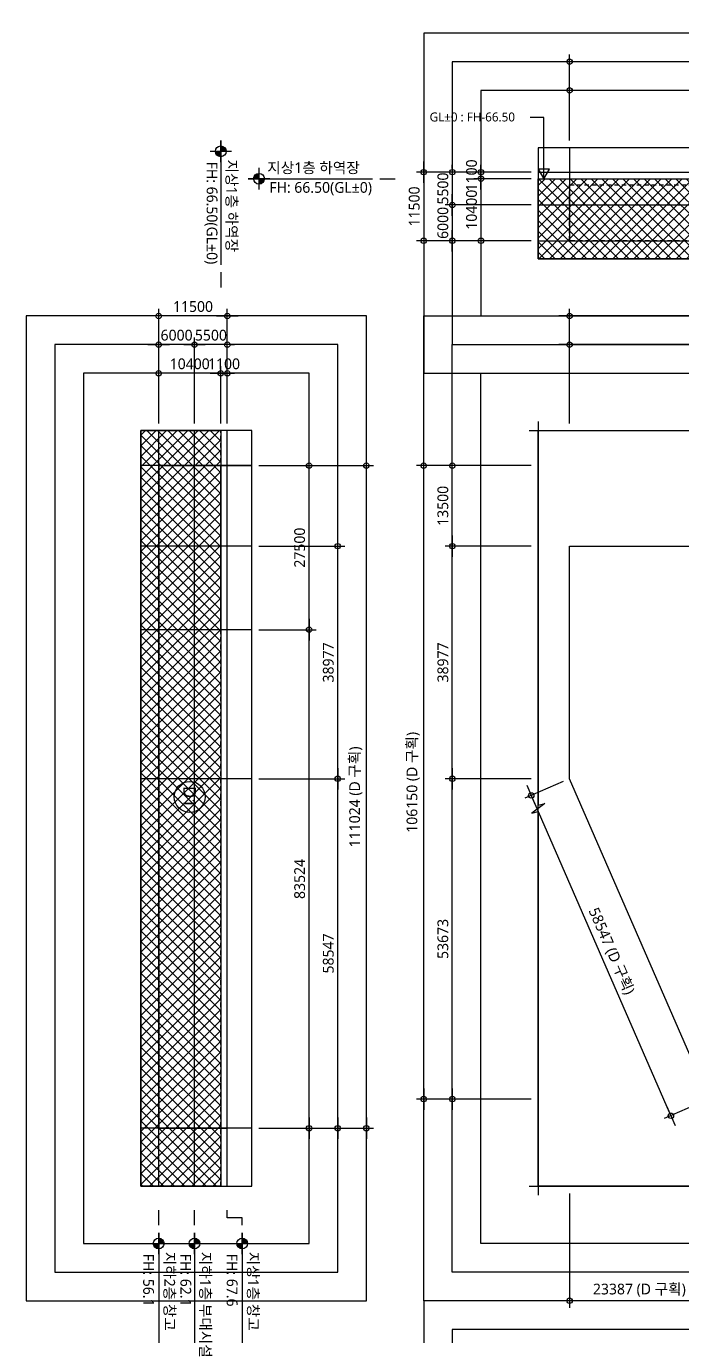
# Model space of a CAD drawing. Header units: millimetres. Extents: x 14000 to 977408, y 8600 to 340156.
# Drawn here: x 18490 to 128343, y 120730 to 340156 of the extents above; entities that cross this region are included whole.
import ezdxf
from ezdxf.enums import TextEntityAlignment as Align

# ---------------------------------------------------------------- set-up
doc = ezdxf.new("R2010")
doc.units = ezdxf.units.MM
doc.header["$LTSCALE"] = 1000
doc.header["$MEASUREMENT"] = 0
doc.header["$PDSIZE"] = -10
doc.linetypes.add('-HID', pattern=[2.5, 1.5, -1])
doc.layers.get('0').update_dxf_attribs({"linetype": 'CONTINUOUS'})
doc.layers.get('Defpoints').update_dxf_attribs({"color": 171, "linetype": 'CONTINUOUS'})
for name, color, linetype in [('AREABOUNDARY', 2, 'CONTINUOUS'), ('cen', 1, 'CONTINUOUS'), ('HAT', 8, 'CONTINUOUS'), ('NDIM', 7, 'CONTINUOUS'), ('SYM', 7, 'CONTINUOUS'), ('TEXT(AXIS)', 2, 'CONTINUOUS'), ('TEXT(실명)', 3, 'CONTINUOUS'), ('면적산출도(제외면적)', 3, 'CONTINUOUS')]:
    doc.layers.add(name, color=color, linetype=linetype)
doc.styles.add('CGS', font='cgse', dxfattribs={"bigfont": 'cgs'})
doc.styles.add('나눔바른고딕', font='NanumBarunGothic.ttf')
doc.dimstyles.new('NDIM 1200', dxfattribs={"dimscale": 500, "dimtxt": 3, "dimasz": 1, "dimexe": 2, "dimexo": 2, "dimgap": 1, "dimtad": 1, "dimdec": 0, "dimdsep": 46, "dimtxsty": 'CGS', "dimblk": 'DOT0', "dimcen": 1, "dimdle": 8, "dimclrd": 2, "dimclre": 2, "dimclrt": 2, "dimadec": 0, "dimazin": 0, "dimtfac": 1, "dimtdec": 0, "dimtix": 1, "dimtmove": 2, "dimatfit": 3, "dimldrblk": 'DOT0', "dimfxl": 1, "dimtolj": 1, "dimtzin": 0, "dimlwd": -1, "dimlwe": -1, "dimarcsym": 0})
pattern_1 = [(45, (-93106, 565076), (-883.8835, 883.8835), []), (135, (-93106, 565076), (-883.8835, -883.8835), [])]

# ---------------------------------------------------------------- blocks, each defined once
blk = doc.blocks.new('DOT0')
blk.add_line((-3, 0), (3, 0))
at = {"color": 6}
blk.add_circle((0, 0), 0.75, dxfattribs=at)
blk = doc.blocks.new('*D6')
at = {"layer": 'Defpoints', "color": 0, "ltscale": 0.4, "transparency": 16777216}
for p in [(109540, 286800), (109540, 272400), (159190, 272400)]:
    blk.add_point(p, dxfattribs=at)
at = {"layer": 'NDIM', "ltscale": 0.4, "transparency": 16777216}
for p, q in [((109540, 273600), (109540, 288000)), ((159190, 273600), (159190, 288000)), ((158590, 286800), (110140, 286800))]:
    blk.add_line(p, q, dxfattribs=at)
at = {"layer": 'NDIM', "ltscale": 0.4, "transparency": 16777216, "xscale": 600, "yscale": 600, "zscale": 600, "rotation": 180}
blk.add_blockref('DOT0', (109540, 286800), dxfattribs=at)
at = {"layer": 'NDIM', "ltscale": 0.4, "transparency": 16777216, "xscale": 600, "yscale": 600, "zscale": 600}
blk.add_blockref('DOT0', (159190, 286800), dxfattribs=at)
at = {"layer": 'NDIM', "ltscale": 0.4, "transparency": 16777216, "insert": (134365, 288379), "char_height": 1800, "attachment_point": 5, "style": '나눔바른고딕'}
blk.add_mtext('\\A1;49650', dxfattribs=at)
blk = doc.blocks.new('*D9')
at = {"layer": 'Defpoints', "color": 0, "ltscale": 0.4, "transparency": 16777216}
for p in [(109540, 291600), (109540, 272400), (340290, 272400)]:
    blk.add_point(p, dxfattribs=at)
at = {"layer": 'NDIM', "ltscale": 0.4, "transparency": 16777216}
for p, q in [((109540, 273600), (109540, 292800)), ((340290, 273600), (340290, 292800)), ((339690, 291600), (110140, 291600))]:
    blk.add_line(p, q, dxfattribs=at)
at = {"layer": 'NDIM', "ltscale": 0.4, "transparency": 16777216, "xscale": 600, "yscale": 600, "zscale": 600, "rotation": 180}
blk.add_blockref('DOT0', (109540, 291600), dxfattribs=at)
at = {"layer": 'NDIM', "ltscale": 0.4, "transparency": 16777216, "xscale": 600, "yscale": 600, "zscale": 600}
blk.add_blockref('DOT0', (340290, 291600), dxfattribs=at)
at = {"layer": 'NDIM', "ltscale": 0.4, "transparency": 16777216, "insert": (224915, 293368), "char_height": 1800, "attachment_point": 5, "style": '나눔바른고딕'}
blk.add_mtext('\\A1;230750 (A 구획)', dxfattribs=at)
blk = doc.blocks.new('*D12')
at = {"layer": 'Defpoints', "color": 0, "ltscale": 0.4, "transparency": 16777216}
for p in [(109540, 145798), (132927, 145798), (109540, 126598)]:
    blk.add_point(p, dxfattribs=at)
at = {"layer": 'NDIM', "ltscale": 0.4, "transparency": 16777216}
for p, q in [((109540, 144598), (109540, 125398)), ((132927, 144598), (132927, 125398)), ((132327, 126598), (110140, 126598))]:
    blk.add_line(p, q, dxfattribs=at)
at = {"layer": 'NDIM', "ltscale": 0.4, "transparency": 16777216, "xscale": 600, "yscale": 600, "zscale": 600, "rotation": 180}
blk.add_blockref('DOT0', (109540, 126598), dxfattribs=at)
at = {"layer": 'NDIM', "ltscale": 0.4, "transparency": 16777216, "xscale": 600, "yscale": 600, "zscale": 600}
blk.add_blockref('DOT0', (132927, 126598), dxfattribs=at)
at = {"layer": 'NDIM', "ltscale": 0.4, "transparency": 16777216, "insert": (121233, 128366), "char_height": 1800, "attachment_point": 5, "style": '나눔바른고딕'}
blk.add_mtext('\\A1;23387 (D 구획)', dxfattribs=at)
blk = doc.blocks.new('*D13')
at = {"layer": 'Defpoints', "color": 0, "ltscale": 0.4, "transparency": 16777216}
for p in [(89890, 266537), (104290, 266537), (104290, 253037)]:
    blk.add_point(p, dxfattribs=at)
at = {"layer": 'NDIM', "ltscale": 0.4, "transparency": 16777216}
for p, q in [((103090, 266537), (88690, 266537)), ((89890, 253637), (89890, 265937)), ((103090, 253037), (88690, 253037))]:
    blk.add_line(p, q, dxfattribs=at)
at = {"layer": 'NDIM', "ltscale": 0.4, "transparency": 16777216, "xscale": 600, "yscale": 600, "zscale": 600}
for p, rotation in [((89890, 266537), 90), ((89890, 253037), 270)]:
    blk.add_blockref('DOT0', p, dxfattribs=dict(at, rotation=rotation))
at = {"layer": 'NDIM', "ltscale": 0.4, "transparency": 16777216, "insert": (88311, 259787), "char_height": 1800, "attachment_point": 5, "rotation": 90, "style": '나눔바른고딕'}
blk.add_mtext('\\A1;13500', dxfattribs=at)
blk = doc.blocks.new('*D14')
at = {"layer": 'Defpoints', "color": 0, "ltscale": 0.4, "transparency": 16777216}
for p in [(89890, 253037), (104290, 253037), (104290, 214060)]:
    blk.add_point(p, dxfattribs=at)
at = {"layer": 'NDIM', "ltscale": 0.4, "transparency": 16777216}
for p, q in [((103090, 253037), (88690, 253037)), ((89890, 214660), (89890, 252437)), ((103090, 214060), (88690, 214060))]:
    blk.add_line(p, q, dxfattribs=at)
at = {"layer": 'NDIM', "ltscale": 0.4, "transparency": 16777216, "xscale": 600, "yscale": 600, "zscale": 600}
for p, rotation in [((89890, 253037), 90), ((89890, 214060), 270)]:
    blk.add_blockref('DOT0', p, dxfattribs=dict(at, rotation=rotation))
at = {"layer": 'NDIM', "ltscale": 0.4, "transparency": 16777216, "insert": (88315, 233549), "char_height": 1800, "attachment_point": 5, "rotation": 90, "style": '나눔바른고딕'}
blk.add_mtext('\\A1;38977', dxfattribs=at)
blk = doc.blocks.new('*D15')
at = {"layer": 'Defpoints', "color": 0, "ltscale": 0.4, "transparency": 16777216}
for p in [(85090, 266537), (104290, 266537), (104290, 160387)]:
    blk.add_point(p, dxfattribs=at)
at = {"layer": 'NDIM', "ltscale": 0.4, "transparency": 16777216}
for p, q in [((103090, 266537), (83890, 266537)), ((85090, 160987), (85090, 265937)), ((103090, 160387), (83890, 160387))]:
    blk.add_line(p, q, dxfattribs=at)
at = {"layer": 'NDIM', "ltscale": 0.4, "transparency": 16777216, "xscale": 600, "yscale": 600, "zscale": 600}
for p, rotation in [((85090, 266537), 90), ((85090, 160387), 270)]:
    blk.add_blockref('DOT0', p, dxfattribs=dict(at, rotation=rotation))
at = {"layer": 'NDIM', "ltscale": 0.4, "transparency": 16777216, "insert": (83322, 213462), "char_height": 1800, "attachment_point": 5, "rotation": 90, "style": '나눔바른고딕'}
blk.add_mtext('\\A1;106150 (D 구획)', dxfattribs=at)
blk = doc.blocks.new('*D16')
at = {"layer": 'Defpoints', "color": 0, "ltscale": 0.4, "transparency": 16777216}
for p in [(89890, 214060), (104290, 214060), (104290, 160387)]:
    blk.add_point(p, dxfattribs=at)
at = {"layer": 'NDIM', "ltscale": 0.4, "transparency": 16777216}
for p, q in [((103090, 214060), (88690, 214060)), ((89890, 160987), (89890, 213460)), ((103090, 160387), (88690, 160387))]:
    blk.add_line(p, q, dxfattribs=at)
at = {"layer": 'NDIM', "ltscale": 0.4, "transparency": 16777216, "xscale": 600, "yscale": 600, "zscale": 600}
for p, rotation in [((89890, 214060), 90), ((89890, 160387), 270)]:
    blk.add_blockref('DOT0', p, dxfattribs=dict(at, rotation=rotation))
at = {"layer": 'NDIM', "ltscale": 0.4, "transparency": 16777216, "insert": (88315, 187224), "char_height": 1800, "attachment_point": 5, "rotation": 90, "style": '나눔바른고딕'}
blk.add_mtext('\\A1;53673', dxfattribs=at)
blk = doc.blocks.new('*D24')
at = {"layer": 'Defpoints', "color": 0, "ltscale": 0.4, "transparency": 16777216}
for p in [(109540, 214060), (103123, 211264), (132927, 160387)]:
    blk.add_point(p, dxfattribs=at)
at = {"layer": 'NDIM', "ltscale": 0.4, "transparency": 16777216}
for p, q in [((108440, 213581), (102023, 210785)), ((126270, 158141), (103362, 210714)), ((131827, 159908), (125409, 157112))]:
    blk.add_line(p, q, dxfattribs=at)
at = {"layer": 'NDIM', "ltscale": 0.4, "transparency": 16777216, "xscale": 600, "yscale": 600, "zscale": 600}
for p, rotation in [((103123, 211264), 113.5440013246664), ((126509, 157591), 293.5440013246664)]:
    blk.add_blockref('DOT0', p, dxfattribs=dict(at, rotation=rotation))
at = {"layer": 'NDIM', "ltscale": 0.4, "transparency": 16777216, "insert": (116437, 185134), "char_height": 1800, "attachment_point": 5, "rotation": 293.544, "style": '나눔바른고딕'}
blk.add_mtext('\\A1;58547 (D 구획)', dxfattribs=at)
blk = doc.blocks.new('*D32')
at = {"layer": 'Defpoints', "color": 0, "ltscale": 0.4, "transparency": 16777216}
for p in [(109540, 329400), (109540, 319800), (159190, 319800)]:
    blk.add_point(p, dxfattribs=at)
at = {"layer": 'NDIM', "ltscale": 0.4, "transparency": 16777216}
for p, q in [((109540, 321000), (109540, 330600)), ((158590, 329400), (110140, 329400)), ((159190, 321000), (159190, 330600))]:
    blk.add_line(p, q, dxfattribs=at)
at = {"layer": 'NDIM', "ltscale": 0.4, "transparency": 16777216, "xscale": 600, "yscale": 600, "zscale": 600, "rotation": 180}
blk.add_blockref('DOT0', (109540, 329400), dxfattribs=at)
at = {"layer": 'NDIM', "ltscale": 0.4, "transparency": 16777216, "xscale": 600, "yscale": 600, "zscale": 600}
blk.add_blockref('DOT0', (159190, 329400), dxfattribs=at)
at = {"layer": 'NDIM', "ltscale": 0.4, "transparency": 16777216, "insert": (134365, 330979), "char_height": 1800, "attachment_point": 5, "style": '나눔바른고딕'}
blk.add_mtext('\\A1;49650', dxfattribs=at)
blk = doc.blocks.new('*D31')
at = {"layer": 'Defpoints', "color": 0, "ltscale": 0.4, "transparency": 16777216}
for p in [(109540, 334200), (109540, 319800), (340290, 319800)]:
    blk.add_point(p, dxfattribs=at)
at = {"layer": 'NDIM', "ltscale": 0.4, "transparency": 16777216}
for p, q in [((109540, 321000), (109540, 335400)), ((339690, 334200), (110140, 334200)), ((340290, 321000), (340290, 335400))]:
    blk.add_line(p, q, dxfattribs=at)
at = {"layer": 'NDIM', "ltscale": 0.4, "transparency": 16777216, "xscale": 600, "yscale": 600, "zscale": 600, "rotation": 180}
blk.add_blockref('DOT0', (109540, 334200), dxfattribs=at)
at = {"layer": 'NDIM', "ltscale": 0.4, "transparency": 16777216, "xscale": 600, "yscale": 600, "zscale": 600}
blk.add_blockref('DOT0', (340290, 334200), dxfattribs=at)
at = {"layer": 'NDIM', "ltscale": 0.4, "transparency": 16777216, "insert": (224915, 335968), "char_height": 1800, "attachment_point": 5, "style": '나눔바른고딕'}
blk.add_mtext('\\A1;230750 (A 구획)', dxfattribs=at)
blk = doc.blocks.new('*D43')
at = {"layer": 'Defpoints', "color": 0, "ltscale": 0.4, "transparency": 16777216}
for p in [(56290, 266537), (65890, 266537), (56290, 239037)]:
    blk.add_point(p, dxfattribs=at)
at = {"layer": 'NDIM', "ltscale": 0.4, "transparency": 16777216}
for p, q in [((57490, 266537), (67090, 266537)), ((65890, 239637), (65890, 265937)), ((57490, 239037), (67090, 239037))]:
    blk.add_line(p, q, dxfattribs=at)
at = {"layer": 'NDIM', "ltscale": 0.4, "transparency": 16777216, "xscale": 600, "yscale": 600, "zscale": 600}
for p, rotation in [((65890, 266537), 90), ((65890, 239037), 270)]:
    blk.add_blockref('DOT0', p, dxfattribs=dict(at, rotation=rotation))
at = {"layer": 'NDIM', "ltscale": 0.4, "transparency": 16777216, "insert": (64313, 252787), "char_height": 1800, "attachment_point": 5, "rotation": 90, "style": '나눔바른고딕'}
blk.add_mtext('\\A1;27500', dxfattribs=at)
blk = doc.blocks.new('*D44')
at = {"layer": 'Defpoints', "color": 0, "ltscale": 0.4, "transparency": 16777216}
for p in [(56290, 253037), (70690, 253037), (56290, 214060)]:
    blk.add_point(p, dxfattribs=at)
at = {"layer": 'NDIM', "ltscale": 0.4, "transparency": 16777216}
for p, q in [((57490, 253037), (71890, 253037)), ((70690, 214660), (70690, 252437)), ((57490, 214060), (71890, 214060))]:
    blk.add_line(p, q, dxfattribs=at)
at = {"layer": 'NDIM', "ltscale": 0.4, "transparency": 16777216, "xscale": 600, "yscale": 600, "zscale": 600}
for p, rotation in [((70690, 253037), 90), ((70690, 214060), 270)]:
    blk.add_blockref('DOT0', p, dxfattribs=dict(at, rotation=rotation))
at = {"layer": 'NDIM', "ltscale": 0.4, "transparency": 16777216, "insert": (69115, 233549), "char_height": 1800, "attachment_point": 5, "rotation": 90, "style": '나눔바른고딕'}
blk.add_mtext('\\A1;38977', dxfattribs=at)
blk = doc.blocks.new('*D45')
at = {"layer": 'Defpoints', "color": 0, "ltscale": 0.4, "transparency": 16777216}
for p in [(56290, 266537), (75490, 266537), (56290, 155513)]:
    blk.add_point(p, dxfattribs=at)
at = {"layer": 'NDIM', "ltscale": 0.4, "transparency": 16777216}
for p, q in [((57490, 266537), (76690, 266537)), ((75490, 156113), (75490, 265937)), ((57490, 155513), (76690, 155513))]:
    blk.add_line(p, q, dxfattribs=at)
at = {"layer": 'NDIM', "ltscale": 0.4, "transparency": 16777216, "xscale": 600, "yscale": 600, "zscale": 600}
for p, rotation in [((75490, 266537), 90), ((75490, 155513), 270)]:
    blk.add_blockref('DOT0', p, dxfattribs=dict(at, rotation=rotation))
at = {"layer": 'NDIM', "ltscale": 0.4, "transparency": 16777216, "insert": (73722, 211025), "char_height": 1800, "attachment_point": 5, "rotation": 90, "style": '나눔바른고딕'}
blk.add_mtext('\\A1;111024 (D 구획)', dxfattribs=at)
blk = doc.blocks.new('*D42')
at = {"layer": 'Defpoints', "color": 0, "ltscale": 0.4, "transparency": 16777216}
for p in [(56290, 214060), (70690, 214060), (56290, 155513)]:
    blk.add_point(p, dxfattribs=at)
at = {"layer": 'NDIM', "ltscale": 0.4, "transparency": 16777216}
for p, q in [((57490, 214060), (71890, 214060)), ((70690, 156113), (70690, 213460)), ((57490, 155513), (71890, 155513))]:
    blk.add_line(p, q, dxfattribs=at)
at = {"layer": 'NDIM', "ltscale": 0.4, "transparency": 16777216, "xscale": 600, "yscale": 600, "zscale": 600}
for p, rotation in [((70690, 214060), 90), ((70690, 155513), 270)]:
    blk.add_blockref('DOT0', p, dxfattribs=dict(at, rotation=rotation))
at = {"layer": 'NDIM', "ltscale": 0.4, "transparency": 16777216, "insert": (69116, 184787), "char_height": 1800, "attachment_point": 5, "rotation": 90, "style": '나눔바른고딕'}
blk.add_mtext('\\A1;58547', dxfattribs=at)
blk = doc.blocks.new('*D49')
at = {"layer": 'Defpoints', "color": 0, "ltscale": 0.4, "transparency": 16777216}
for p in [(40690, 291600), (40690, 272400), (52190, 272400)]:
    blk.add_point(p, dxfattribs=at)
at = {"layer": 'NDIM', "ltscale": 0.4, "transparency": 16777216}
for p, q in [((40690, 273600), (40690, 292800)), ((52190, 273600), (52190, 292800)), ((51590, 291600), (41290, 291600))]:
    blk.add_line(p, q, dxfattribs=at)
at = {"layer": 'NDIM', "ltscale": 0.4, "transparency": 16777216, "xscale": 600, "yscale": 600, "zscale": 600, "rotation": 180}
blk.add_blockref('DOT0', (40690, 291600), dxfattribs=at)
at = {"layer": 'NDIM', "ltscale": 0.4, "transparency": 16777216, "xscale": 600, "yscale": 600, "zscale": 600}
blk.add_blockref('DOT0', (52190, 291600), dxfattribs=at)
at = {"layer": 'NDIM', "ltscale": 0.4, "transparency": 16777216, "insert": (46440, 293177), "char_height": 1800, "attachment_point": 5, "style": '나눔바른고딕'}
blk.add_mtext('\\A1;11500', dxfattribs=at)
blk = doc.blocks.new('*D50')
at = {"layer": 'Defpoints', "color": 0, "ltscale": 0.4, "transparency": 16777216}
for p in [(40690, 282000), (40690, 272400), (51090, 272400)]:
    blk.add_point(p, dxfattribs=at)
at = {"layer": 'NDIM', "ltscale": 0.4, "transparency": 16777216}
for p, q in [((40690, 273600), (40690, 283200)), ((51090, 273600), (51090, 283200)), ((50490, 282000), (41290, 282000))]:
    blk.add_line(p, q, dxfattribs=at)
at = {"layer": 'NDIM', "ltscale": 0.4, "transparency": 16777216, "xscale": 600, "yscale": 600, "zscale": 600, "rotation": 180}
blk.add_blockref('DOT0', (40690, 282000), dxfattribs=at)
at = {"layer": 'NDIM', "ltscale": 0.4, "transparency": 16777216, "xscale": 600, "yscale": 600, "zscale": 600}
blk.add_blockref('DOT0', (51090, 282000), dxfattribs=at)
at = {"layer": 'NDIM', "ltscale": 0.4, "transparency": 16777216, "insert": (45890, 283577), "char_height": 1800, "attachment_point": 5, "style": '나눔바른고딕'}
blk.add_mtext('\\A1;10400', dxfattribs=at)
blk = doc.blocks.new('*D51')
at = {"layer": 'Defpoints', "color": 0, "ltscale": 0.4, "transparency": 16777216}
for p in [(51090, 282000), (51090, 272400), (52190, 272400)]:
    blk.add_point(p, dxfattribs=at)
at = {"layer": 'NDIM', "ltscale": 0.4, "transparency": 16777216}
for p, q in [((51090, 273600), (51090, 283200)), ((52190, 273600), (52190, 283200)), ((50490, 282000), (49890, 282000)), ((52190, 282000), (51090, 282000)), ((52790, 282000), (53390, 282000))]:
    blk.add_line(p, q, dxfattribs=at)
at = {"layer": 'NDIM', "ltscale": 0.4, "transparency": 16777216, "xscale": 600, "yscale": 600, "zscale": 600}
blk.add_blockref('DOT0', (51090, 282000), dxfattribs=at)
at = {"layer": 'NDIM', "ltscale": 0.4, "transparency": 16777216, "xscale": 600, "yscale": 600, "zscale": 600, "rotation": 180}
blk.add_blockref('DOT0', (52190, 282000), dxfattribs=at)
at = {"layer": 'NDIM', "ltscale": 0.4, "transparency": 16777216, "insert": (51640, 283577), "char_height": 1800, "attachment_point": 5, "style": '나눔바른고딕'}
blk.add_mtext('\\A1;1100', dxfattribs=at)
blk = doc.blocks.new('*D52')
at = {"layer": 'Defpoints', "color": 0, "ltscale": 0.4, "transparency": 16777216}
for p in [(46690, 286800), (46690, 272400), (52190, 272400)]:
    blk.add_point(p, dxfattribs=at)
at = {"layer": 'NDIM', "ltscale": 0.4, "transparency": 16777216}
for p, q in [((46690, 273600), (46690, 288000)), ((52190, 273600), (52190, 288000)), ((46090, 286800), (45490, 286800)), ((52190, 286800), (46690, 286800)), ((52790, 286800), (53390, 286800))]:
    blk.add_line(p, q, dxfattribs=at)
at = {"layer": 'NDIM', "ltscale": 0.4, "transparency": 16777216, "xscale": 600, "yscale": 600, "zscale": 600}
blk.add_blockref('DOT0', (46690, 286800), dxfattribs=at)
at = {"layer": 'NDIM', "ltscale": 0.4, "transparency": 16777216, "xscale": 600, "yscale": 600, "zscale": 600, "rotation": 180}
blk.add_blockref('DOT0', (52190, 286800), dxfattribs=at)
at = {"layer": 'NDIM', "ltscale": 0.4, "transparency": 16777216, "insert": (49440, 288377), "char_height": 1800, "attachment_point": 5, "style": '나눔바른고딕'}
blk.add_mtext('\\A1;5500', dxfattribs=at)
blk = doc.blocks.new('*D53')
at = {"layer": 'Defpoints', "color": 0, "ltscale": 0.4, "transparency": 16777216}
for p in [(40690, 286800), (40690, 272400), (46690, 272400)]:
    blk.add_point(p, dxfattribs=at)
at = {"layer": 'NDIM', "ltscale": 0.4, "transparency": 16777216}
for p, q in [((40690, 273600), (40690, 288000)), ((46690, 273600), (46690, 288000)), ((40090, 286800), (39490, 286800)), ((46690, 286800), (40690, 286800)), ((47290, 286800), (47890, 286800))]:
    blk.add_line(p, q, dxfattribs=at)
at = {"layer": 'NDIM', "ltscale": 0.4, "transparency": 16777216, "xscale": 600, "yscale": 600, "zscale": 600}
blk.add_blockref('DOT0', (40690, 286800), dxfattribs=at)
at = {"layer": 'NDIM', "ltscale": 0.4, "transparency": 16777216, "xscale": 600, "yscale": 600, "zscale": 600, "rotation": 180}
blk.add_blockref('DOT0', (46690, 286800), dxfattribs=at)
at = {"layer": 'NDIM', "ltscale": 0.4, "transparency": 16777216, "insert": (43690, 288379), "char_height": 1800, "attachment_point": 5, "style": '나눔바른고딕'}
blk.add_mtext('\\A1;6000', dxfattribs=at)
blk = doc.blocks.new('*D54')
at = {"layer": 'Defpoints', "color": 0, "ltscale": 0.4, "transparency": 16777216}
for p in [(104290, 315700), (85090, 304200), (104290, 304200)]:
    blk.add_point(p, dxfattribs=at)
at = {"layer": 'NDIM', "ltscale": 0.4, "transparency": 16777216}
for p, q in [((103090, 315700), (83890, 315700)), ((85090, 315100), (85090, 304800)), ((103090, 304200), (83890, 304200))]:
    blk.add_line(p, q, dxfattribs=at)
at = {"layer": 'NDIM', "ltscale": 0.4, "transparency": 16777216, "xscale": 600, "yscale": 600, "zscale": 600}
for p, rotation in [((85090, 315700), 90), ((85090, 304200), 270)]:
    blk.add_blockref('DOT0', p, dxfattribs=dict(at, rotation=rotation))
at = {"layer": 'NDIM', "ltscale": 0.4, "transparency": 16777216, "insert": (83513, 309950), "char_height": 1800, "attachment_point": 5, "rotation": 90, "style": '나눔바른고딕'}
blk.add_mtext('\\A1;11500', dxfattribs=at)
blk = doc.blocks.new('*D55')
at = {"layer": 'Defpoints', "color": 0, "ltscale": 0.4, "transparency": 16777216}
for p in [(104290, 314600), (94690, 304200), (104290, 304200)]:
    blk.add_point(p, dxfattribs=at)
at = {"layer": 'NDIM', "ltscale": 0.4, "transparency": 16777216}
for p, q in [((103090, 314600), (93490, 314600)), ((94690, 314000), (94690, 304800)), ((103090, 304200), (93490, 304200))]:
    blk.add_line(p, q, dxfattribs=at)
at = {"layer": 'NDIM', "ltscale": 0.4, "transparency": 16777216, "xscale": 600, "yscale": 600, "zscale": 600}
for p, rotation in [((94690, 314600), 90), ((94690, 304200), 270)]:
    blk.add_blockref('DOT0', p, dxfattribs=dict(at, rotation=rotation))
at = {"layer": 'NDIM', "ltscale": 0.4, "transparency": 16777216, "insert": (93113, 309400), "char_height": 1800, "attachment_point": 5, "rotation": 90, "style": '나눔바른고딕'}
blk.add_mtext('\\A1;10400', dxfattribs=at)
blk = doc.blocks.new('*D56')
at = {"layer": 'Defpoints', "color": 0, "ltscale": 0.4, "transparency": 16777216}
for p in [(94690, 314600), (104290, 315700), (104290, 314600)]:
    blk.add_point(p, dxfattribs=at)
at = {"layer": 'NDIM', "ltscale": 0.4, "transparency": 16777216}
for p, q in [((94690, 316300), (94690, 316900)), ((103090, 315700), (93490, 315700)), ((103090, 314600), (93490, 314600)), ((94690, 315700), (94690, 314600)), ((94690, 314000), (94690, 313400))]:
    blk.add_line(p, q, dxfattribs=at)
at = {"layer": 'NDIM', "ltscale": 0.4, "transparency": 16777216, "xscale": 600, "yscale": 600, "zscale": 600}
for p, rotation in [((94690, 315700), 270), ((94690, 314600), 90)]:
    blk.add_blockref('DOT0', p, dxfattribs=dict(at, rotation=rotation))
at = {"layer": 'NDIM', "ltscale": 0.4, "transparency": 16777216, "insert": (93113, 315150), "char_height": 1800, "attachment_point": 5, "rotation": 90, "style": '나눔바른고딕'}
blk.add_mtext('\\A1;1100', dxfattribs=at)
blk = doc.blocks.new('*D57')
at = {"layer": 'Defpoints', "color": 0, "ltscale": 0.4, "transparency": 16777216}
for p in [(104290, 315700), (89890, 310200), (104290, 310200)]:
    blk.add_point(p, dxfattribs=at)
at = {"layer": 'NDIM', "ltscale": 0.4, "transparency": 16777216}
for p, q in [((89890, 316300), (89890, 316900)), ((103090, 315700), (88690, 315700)), ((89890, 315700), (89890, 310200)), ((103090, 310200), (88690, 310200)), ((89890, 309600), (89890, 309000))]:
    blk.add_line(p, q, dxfattribs=at)
at = {"layer": 'NDIM', "ltscale": 0.4, "transparency": 16777216, "xscale": 600, "yscale": 600, "zscale": 600}
for p, rotation in [((89890, 315700), 270), ((89890, 310200), 90)]:
    blk.add_blockref('DOT0', p, dxfattribs=dict(at, rotation=rotation))
at = {"layer": 'NDIM', "ltscale": 0.4, "transparency": 16777216, "insert": (88313, 312950), "char_height": 1800, "attachment_point": 5, "rotation": 90, "style": '나눔바른고딕'}
blk.add_mtext('\\A1;5500', dxfattribs=at)
blk = doc.blocks.new('*D58')
at = {"layer": 'Defpoints', "color": 0, "ltscale": 0.4, "transparency": 16777216}
for p in [(104290, 310200), (89890, 304200), (104290, 304200)]:
    blk.add_point(p, dxfattribs=at)
at = {"layer": 'NDIM', "ltscale": 0.4, "transparency": 16777216}
for p, q in [((103090, 310200), (88690, 310200)), ((89890, 310800), (89890, 311400)), ((89890, 310200), (89890, 304200)), ((103090, 304200), (88690, 304200)), ((89890, 303600), (89890, 303000))]:
    blk.add_line(p, q, dxfattribs=at)
at = {"layer": 'NDIM', "ltscale": 0.4, "transparency": 16777216, "xscale": 600, "yscale": 600, "zscale": 600}
for p, rotation in [((89890, 310200), 270), ((89890, 304200), 90)]:
    blk.add_blockref('DOT0', p, dxfattribs=dict(at, rotation=rotation))
at = {"layer": 'NDIM', "ltscale": 0.4, "transparency": 16777216, "insert": (88311, 307200), "char_height": 1800, "attachment_point": 5, "rotation": 90, "style": '나눔바른고딕'}
blk.add_mtext('\\A1;6000', dxfattribs=at)
blk = doc.blocks.new('A$C19853FC8')
at = {"layer": 'SYM'}
for p, q in [((1800, 0), (1800, 3600)), ((3600, 1800), (0, 1800))]:
    blk.add_line(p, q, dxfattribs=at)
blk.add_circle((1800, 1800), 900, dxfattribs=at)
for points in [[(900, 1800), (1800, 2700), (914, 1959), (1643, 2686)], [(914, 1959), (1643, 2686), (954, 2112), (1492, 2646)], [(954, 2112), (1492, 2646), (1025, 2260), (1346, 2576)], [(1025, 2260), (1346, 2576), (1109, 2378), (1222, 2491)], [(1800, 900), (2700, 1800), (1959, 914), (2686, 1643)], [(1959, 914), (2686, 1643), (2112, 954), (2646, 1492)], [(2112, 954), (2646, 1492), (2260, 1025), (2576, 1346)], [(2260, 1025), (2576, 1346), (2378, 1109), (2491, 1222)]]:
    blk.add_solid(points, dxfattribs=at)
at = {"layer": 'SYM', "linetype": 'Continuous'}
for points in [[(1800, 2700), (1800, 1800), (900, 1800)], [(2700, 1800), (1800, 900), (1800, 1800)]]:
    blk.add_solid(points, dxfattribs=at)
blk = doc.blocks.new('*D77')
at = {"layer": 'Defpoints', "color": 0, "ltscale": 0.4, "transparency": 16777216}
for p in [(56290, 239037), (65890, 239037), (56290, 155513)]:
    blk.add_point(p, dxfattribs=at)
at = {"layer": 'NDIM', "ltscale": 0.4, "transparency": 16777216}
for p, q in [((57490, 239037), (67090, 239037)), ((65890, 156113), (65890, 238437)), ((57490, 155513), (67090, 155513))]:
    blk.add_line(p, q, dxfattribs=at)
at = {"layer": 'NDIM', "ltscale": 0.4, "transparency": 16777216, "xscale": 600, "yscale": 600, "zscale": 600}
for p, rotation in [((65890, 239037), 90), ((65890, 155513), 270)]:
    blk.add_blockref('DOT0', p, dxfattribs=dict(at, rotation=rotation))
at = {"layer": 'NDIM', "ltscale": 0.4, "transparency": 16777216, "insert": (64315, 197275), "char_height": 1800, "attachment_point": 5, "rotation": 90, "style": '나눔바른고딕'}
blk.add_mtext('\\A1;83524', dxfattribs=at)

msp = doc.modelspace()

# ---------------------------------------------------------------- hatches: boundary and pattern name
at = {"layer": 'HAT', "ltscale": 0.1}
h = msp.add_hatch(dxfattribs=at)
h.set_pattern_fill('ANSI37', color=256, scale=10000)
h.set_pattern_definition(pattern_1)
h.paths.add_polyline_path([(340290, 314600), (340290, 310200), (324140, 310200), (324140, 314600), (104290, 314600), (104290, 301200), (345710, 301200), (345710, 314600)])
h = msp.add_hatch(dxfattribs=at)
h.set_pattern_fill('ANSI37', color=256, scale=10000)
h.set_pattern_definition(pattern_1)
h.paths.add_polyline_path([(51090, 145797.7), (37690, 145797.7), (37690, 272400), (51090, 272400)])

# ---------------------------------------------------------------- linework, layer by layer
for p, q in [((105217.9, 324863.2), (102950.4, 324863.2)), ((105217.9, 314600), (105217.9, 324863.2))]:
    msp.add_line(p, q)
msp.add_lwpolyline([(104290, 316207.1), (105217.9, 314600), (106145.8, 316207.1)], close=True)
at = {"layer": 'AREABOUNDARY', "ltscale": 0.1}
for points in [[(109540, 319800), (109540, 304200), (340290, 304200), (340290, 319800)], [(56290, 155513.1), (40690, 155513.1), (40690, 266537.2), (56290, 266537.2)]]:
    msp.add_lwpolyline(points, dxfattribs=at)
at = {"layer": 'AREABOUNDARY', "linetype": '-HID', "ltscale": 0.5}
msp.add_lwpolyline([(159190, 304200), (109540, 304200), (109540, 313550), (159190, 313550), (159190, 315700), (340290, 315700), (340290, 304200)], close=True, dxfattribs=at)
at = {"layer": 'AREABOUNDARY', "ltscale": 0.1}
for points in [[(52190, 155513.1), (52190, 239037.2), (51090, 239037.2), (51090, 266537.2), (40690, 266537.2), (40690, 155513.1)], [(132926.7, 160387.2), (109540, 214060.1), (109540, 253037.2), (159190, 253037.2), (159190, 266537.2), (336690, 266537.2), (336690, 261637.2), (340290, 261637.2), (340290, 246037.2), (336690, 246037.2), (336690, 178437.2), (340290, 178437.2), (340290, 165087.2), (336690, 165087.2), (336690, 160387.2)]]:
    msp.add_lwpolyline(points, close=True, dxfattribs=at)
at = {"layer": 'cen', "ltscale": 5}
for p, q in [((104290, 315700), (345710, 315700)), ((104290, 310200), (345710, 310200)), ((104290, 304200), (345710, 304200)), ((40690, 145797.7), (40690, 272400)), ((46690, 145797.7), (46690, 272400)), ((52190, 145797.7), (52190, 272400)), ((56290, 266537.2), (37690, 266537.2)), ((56290, 253037.2), (37690, 253037.2)), ((56290, 239037.2), (37690, 239037.2)), ((56290, 214060.1), (37690, 214060.1)), ((56290, 155513.1), (37690, 155513.1))]:
    msp.add_line(p, q, dxfattribs=at)
at = {"layer": 'Defpoints', "ltscale": 0.1}
for points in [[(364910, 339000), (85090, 339000), (85090, 282000), (364910, 282000)], [(360110, 334200), (89890, 334200), (89890, 286800), (360110, 286800)], [(355310, 329400), (94690, 329400), (94690, 291600), (355310, 291600)], [(345710, 319800), (104290, 319800), (104290, 301200), (345710, 301200)], [(75490, 291600), (18490, 291600), (18490, 126597.7), (75490, 126597.7)], [(85090, 291600), (364910, 291600), (364910, 126597.7), (85090, 126597.7)], [(70690, 286800), (23290, 286800), (23290, 131397.7), (70690, 131397.7)], [(89890, 286800), (360110, 286800), (360110, 131397.7), (89890, 131397.7)], [(65890, 282000), (28090, 282000), (28090, 136197.7), (65890, 136197.7)], [(94690, 282000), (355310, 282000), (355310, 136197.7), (94690, 136197.7)], [(56290, 272400), (37690, 272400), (37690, 145797.7), (56290, 145797.7)], [(345710, 145797.7), (104290, 145797.7), (104290, 272400), (345710, 272400)], [(104290, 272400), (345710, 272400), (345710, 145797.7), (104290, 145797.7)], [(364910, 126597.7), (85090, 126597.7), (85090, 69597.7), (364910, 69597.7)], [(360110, 121797.7), (89890, 121797.7), (89890, 74397.7), (360110, 74397.7)]]:
    msp.add_lwpolyline(points, close=True, dxfattribs=at)
at = {"layer": 'HAT', "ltscale": 0.1}
for points in [[(104290, 314600), (345710, 314600), (345710, 301200), (104290, 301200)], [(51090, 145797.7), (37690, 145797.7), (37690, 272400), (51090, 272400)]]:
    msp.add_lwpolyline(points, close=True, dxfattribs=at)
at = {"layer": 'SYM', "ltscale": 1000}
for p, q in [((51090, 320989.5), (51090, 300189.5)), ((55700.6, 314600), (76500.6, 314600)), ((77763.7, 314600), (80290, 314600)), ((51090, 298926.3), (51090, 296400)), ((40690, 139260.8), (40690, 141787.1)), ((46690, 139260.8), (46690, 141787.1)), ((52190, 140524), (52190, 141787.1)), ((40690, 137997.7), (40690, 117197.7)), ((46690, 137997.7), (46690, 117197.7)), ((54690, 137997.7), (54690, 117197.7))]:
    msp.add_line(p, q, dxfattribs=at)
at = {"layer": 'SYM', "ltscale": 0.1}
for points in [[(102790, 272400), (224460, 272400), (224190, 273500), (225810, 271300), (225540, 272400), (347210, 272400)], [(104290, 273900), (104290, 209638.8), (105390, 209908.8), (103190, 208288.8), (104290, 208558.8), (104290, 144297.7)], [(102790, 145797.7), (224460, 145797.7), (224190, 146897.7), (225810, 144697.7), (225540, 145797.7), (347210, 145797.7)]]:
    msp.add_lwpolyline(points, dxfattribs=at)
at = {"layer": 'SYM', "ltscale": 1000}
msp.add_lwpolyline([(54690, 139260.8), (54690, 140524), (52190, 140524)], dxfattribs=at)
at = {"layer": 'SYM', "ltscale": 0.1}
msp.add_circle((45890, 211025.1), 2592, dxfattribs=at)
at = {"layer": '면적산출도(제외면적)', "linetype": '-HID', "ltscale": 0.5}
for p, q in [((104290, 314600), (345710, 314600)), ((51090, 145797.7), (51090, 272400))]:
    msp.add_line(p, q, dxfattribs=at)

# ---------------------------------------------------------------- block references
at = {"ltscale": 1000, "rotation": 270}
for p in [(49290.1, 320989.5), (38890.1, 137997.7), (44890.1, 137997.7), (52890.1, 137997.7)]:
    msp.add_blockref('A$C19853FC8', p, dxfattribs=at)
at = {"ltscale": 1000}
msp.add_blockref('A$C19853FC8', (55700.6, 312800), dxfattribs=at)

# ---------------------------------------------------------------- texts
at = {"layer": 'TEXT(AXIS)', "style": '나눔바른고딕'}
for s, p in [('FH: 66.50(GL±0)', (48732, 317466.4)), ('지상1층 하역장', (52034.9, 317808.3)), ('FH: 56.1', (38095, 134474.6)), ('지하2층 창고', (41634.9, 134816.5)), ('FH: 62.1', (44332, 134474.6)), ('지하1층 부대시설', (47634.9, 134816.5)), ('FH: 67.6', (52095, 134474.6)), ('지상1층 창고', (55634.9, 134816.5))]:
    msp.add_text(s, height=1800, rotation=270, dxfattribs=at).set_placement(p)
for s, p in [('지상1층 하역장', (58881.8, 315544.9)), ('FH: 66.50(GL±0)', (59223.7, 312241.9))]:
    msp.add_text(s, height=1800, dxfattribs=at).set_placement(p)
at = {"layer": 'TEXT(실명)', "style": '나눔바른고딕'}
msp.add_text('GL±0 : FH-66.50', height=1500, dxfattribs=at).set_placement((86083.6, 324944.1), align=Align.MIDDLE_LEFT)
msp.add_text('D1', height=2160, rotation=270, dxfattribs=at).set_placement((45890, 211025.1), align=Align.MIDDLE_CENTER)

# ---------------------------------------------------------------- dimensions: what is measured, and where the dimension line sits
at = {"layer": 'NDIM', "ltscale": 0.4}
for base, p1, p2, angle, text, picture, middle in [((109540, 334200), (340290, 319800), (109540, 319800), 180, '<> (A 구획)', '*D31', (224915, 335968.4)), ((109540, 291600), (340290, 272400), (109540, 272400), 180, '<> (A 구획)', '*D9', (224915, 293368.4)), ((75490, 266537.2), (56290, 155513.1), (56290, 266537.2), 90, '<> (D 구획)', '*D45', (73721.7, 211025.1)), ((85090, 266537.2), (104290, 160387.2), (104290, 266537.2), 90, '<> (D 구획)', '*D15', (83321.7, 213462.2)), ((103122.8, 211263.9), (132926.7, 160387.2), (109540, 214060.1), 113.544001, '<> (D 구획)', '*D24', (116437.3, 185133.8)), ((109540, 126597.7), (132926.7, 145797.7), (109540, 145797.7), 180, '<> (D 구획)', '*D12', (121233.4, 128366))]:
    dim = msp.add_linear_dim(base=base, p1=p1, p2=p2, angle=angle, text=text, dimstyle='NDIM 1200', override={"dimscale": 600, "dimtxsty": '나눔바른고딕', "dimclrd": 256, "dimclre": 256, "dimclrt": 256}, dxfattribs=at)
    dim.commit()
    dim.dimension.update_dxf_attribs({"geometry": picture, "text_midpoint": middle})
for base, p1, p2, angle, picture, middle in [((109540, 329400), (159190, 319800), (109540, 319800), 180, '*D32', (134365, 330978.6)), ((85090, 304200), (104290, 315700), (104290, 304200), 90, '*D54', (83512.7, 309950)), ((89890, 310200), (104290, 315700), (104290, 310200), 90, '*D57', (88312.7, 312950)), ((94690, 314600), (104290, 315700), (104290, 314600), 90, '*D56', (93112.7, 315150)), ((94690, 304200), (104290, 314600), (104290, 304200), 90, '*D55', (93112.7, 309400)), ((89890, 304200), (104290, 310200), (104290, 304200), 90, '*D58', (88311.4, 307200)), ((109540, 286800), (159190, 272400), (109540, 272400), 180, '*D6', (134365, 288378.6)), ((65890, 266537.2), (56290, 239037.2), (56290, 266537.2), 90, '*D43', (64312.7, 252787.2)), ((89890, 266537.2), (104290, 253037.2), (104290, 266537.2), 90, '*D13', (88311.4, 259787.2)), ((70690, 253037.2), (56290, 214060.1), (56290, 253037.2), 90, '*D44', (69115.2, 233548.6)), ((89890, 253037.2), (104290, 214060.1), (104290, 253037.2), 90, '*D14', (88315.2, 233548.6)), ((65890, 239037.2), (56290, 155513.1), (56290, 239037.2), 90, '*D77', (64315.2, 197275.1)), ((70690, 214060.1), (56290, 155513.1), (56290, 214060.1), 90, '*D42', (69116.4, 184786.6)), ((89890, 214060.1), (104290, 160387.2), (104290, 214060.1), 90, '*D16', (88315.2, 187223.6))]:
    dim = msp.add_linear_dim(base=base, p1=p1, p2=p2, angle=angle, dimstyle='NDIM 1200', override={"dimscale": 600, "dimtxsty": '나눔바른고딕', "dimclrd": 256, "dimclre": 256, "dimclrt": 256}, dxfattribs=at)
    dim.commit()
    dim.dimension.update_dxf_attribs({"geometry": picture, "text_midpoint": middle})
for base, p1, p2, picture, middle in [((40690, 291600), (52190, 272400), (40690, 272400), '*D49', (46440, 293177.4)), ((40690, 286800), (46690, 272400), (40690, 272400), '*D53', (43690, 288378.6)), ((46690, 286800), (52190, 272400), (46690, 272400), '*D52', (49440, 288377.4)), ((40690, 282000), (51090, 272400), (40690, 272400), '*D50', (45890, 283577.4)), ((51090, 282000), (52190, 272400), (51090, 272400), '*D51', (51640, 283577.4))]:
    dim = msp.add_linear_dim(base=base, p1=p1, p2=p2, dimstyle='NDIM 1200', override={"dimscale": 600, "dimtxsty": '나눔바른고딕', "dimclrd": 256, "dimclre": 256, "dimclrt": 256}, dxfattribs=at)
    dim.commit()
    dim.dimension.update_dxf_attribs({"geometry": picture, "text_midpoint": middle})

doc.saveas('drawing.dxf')
